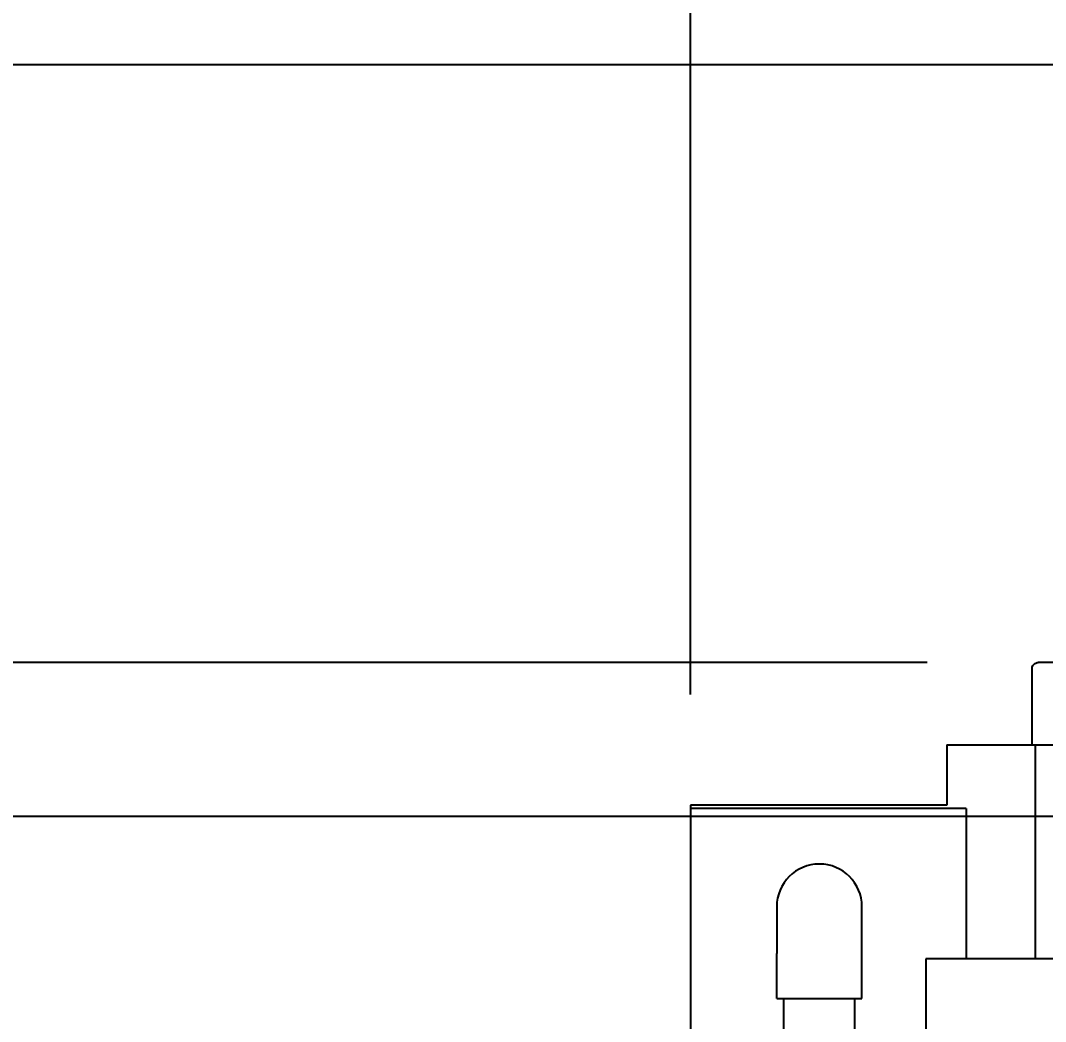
# Model space of a CAD drawing. Header units: millimetres. Extents: x 16950 to 32328, y 19251 to 29476.
# Drawn here: x 16983.8 to 17007.87, y 19588.11 to 19611.62 of the extents above; entities that cross this region are included whole.
import ezdxf

# ---------------------------------------------------------------- set-up
doc = ezdxf.new("R2010")
doc.units = ezdxf.units.MM
doc.header["$LTSCALE"] = 5
for name, color, linetype in [('RECIRCULATION-CONTROL', 3, 'Continuous'), ('UNIT', 6, 'Continuous'), ('WS-NO-CONTROL', 3, 'Continuous')]:
    doc.layers.add(name, color=color, linetype=linetype)
doc.styles.add('SUBMITTAL', font='romans.shx', dxfattribs={"width": 0.75})
doc.dimstyles.new('SUBMITTAL', dxfattribs={"dimtxt": 0.09375, "dimasz": 0.09375, "dimexe": 0.03125, "dimexo": 0.0625, "dimgap": 0.0625, "dimtad": 0, "dimdec": 4, "dimzin": 4, "dimdsep": 46, "dimlunit": 4, "dimtxsty": 'SUBMITTAL', "dimcen": 0.09375, "dimclre": 6, "dimadec": 0, "dimazin": 0, "dimtfac": 1, "dimtdec": 0, "dimtofl": 0, "dimtmove": 0, "dimatfit": 3, "dimfxl": 0, "dimfrac": 2, "dimtolj": 1, "dimtzin": 4, "dimarcsym": 0})

# ---------------------------------------------------------------- blocks, each defined once
blk = doc.blocks.new('*D103')
at = {"layer": 'UNIT', "color": 6, "lineweight": -2}
for p, q in [((17019.498, 19610.577), (16956.936, 19610.577)), ((17002.642, 19512.543), (16956.936, 19512.543))]:
    blk.add_line(p, q, dxfattribs=at)
at = {"layer": 'UNIT', "color": 3, "lineweight": -2}
for p, q in [((16959.536, 19606.027), (16959.536, 19570.498)), ((16959.536, 19517.093), (16959.536, 19552.623))]:
    blk.add_line(p, q, dxfattribs=at)
at = {"layer": 'UNIT', "color": 3}
for points in [[(16958.777, 19606.027), (16960.294, 19606.027), (16959.536, 19610.577)], [(16958.777, 19517.093), (16960.294, 19517.093), (16959.536, 19512.543)]]:
    blk.add_solid(points, dxfattribs=at)
at = {"layer": 'UNIT', "color": 3, "insert": (16959.536, 19561.56), "char_height": 4.55, "attachment_point": 5, "rotation": 90, "style": 'SUBMITTAL'}
blk.add_mtext('\\A1;8\'-2"', dxfattribs=at)
blk = doc.blocks.new('*D79')
at = {"layer": 'UNIT', "color": 6, "lineweight": -2}
for p, q in [((17005.094, 19596.542), (16964.936, 19596.542)), ((17002.642, 19512.543), (16964.936, 19512.543))]:
    blk.add_line(p, q, dxfattribs=at)
at = {"layer": 'UNIT', "color": 3, "lineweight": -2}
for p, q in [((16967.536, 19591.992), (16967.536, 19563.48)), ((16967.536, 19517.093), (16967.536, 19545.605))]:
    blk.add_line(p, q, dxfattribs=at)
at = {"layer": 'UNIT', "color": 3}
for points in [[(16966.777, 19591.992), (16968.294, 19591.992), (16967.536, 19596.542)], [(16966.777, 19517.093), (16968.294, 19517.093), (16967.536, 19512.543)]]:
    blk.add_solid(points, dxfattribs=at)
at = {"layer": 'UNIT', "color": 3, "insert": (16967.536, 19554.542), "char_height": 4.55, "attachment_point": 5, "rotation": 90, "style": 'SUBMITTAL'}
blk.add_mtext('\\A1;7\'-0"', dxfattribs=at)
blk = doc.blocks.new('*D54')
at = {"layer": 'WS-NO-CONTROL', "color": 6, "lineweight": -2}
for p, q in [((16999.536, 19595.795), (16999.536, 19636.925)), ((17057.686, 19595.527), (17057.686, 19636.925))]:
    blk.add_line(p, q, dxfattribs=at)
at = {"layer": 'WS-NO-CONTROL', "color": 3, "lineweight": -2}
for p, q in [((16999.536, 19634.325), (16994.986, 19634.325)), ((17053.136, 19634.325), (17004.086, 19634.325))]:
    blk.add_line(p, q, dxfattribs=at)
at = {"layer": 'WS-NO-CONTROL', "color": 3}
for points in [[(17004.086, 19635.083), (17004.086, 19633.567), (16999.536, 19634.325)], [(17053.136, 19635.083), (17053.136, 19633.567), (17057.686, 19634.325)]]:
    blk.add_solid(points, dxfattribs=at)
at = {"layer": 'WS-NO-CONTROL', "color": 3, "insert": (16977.679, 19634.325), "char_height": 4.55, "attachment_point": 5, "style": 'SUBMITTAL'}
blk.add_mtext('\\A1;4\'-10 1/8"', dxfattribs=at)
blk = doc.blocks.new('*D55')
at = {"layer": 'WS-NO-CONTROL', "color": 6, "lineweight": -2}
for p, q in [((16999.536, 19595.795), (16999.536, 19623.329)), ((17035.173, 19595.527), (17035.173, 19623.329))]:
    blk.add_line(p, q, dxfattribs=at)
at = {"layer": 'WS-NO-CONTROL', "color": 3, "lineweight": -2}
for p, q in [((16999.536, 19620.729), (16994.986, 19620.729)), ((17030.623, 19620.729), (17004.086, 19620.729))]:
    blk.add_line(p, q, dxfattribs=at)
at = {"layer": 'WS-NO-CONTROL', "color": 3}
for points in [[(17004.086, 19621.487), (17004.086, 19619.971), (16999.536, 19620.729)], [(17030.623, 19621.487), (17030.623, 19619.971), (17035.173, 19620.729)]]:
    blk.add_solid(points, dxfattribs=at)
at = {"layer": 'WS-NO-CONTROL', "color": 3, "insert": (16977.679, 19620.729), "char_height": 4.55, "attachment_point": 5, "style": 'SUBMITTAL'}
blk.add_mtext('\\A1;2\'-11 5/8"', dxfattribs=at)
blk = doc.blocks.new('*D26')
at = {"layer": 'WS-NO-CONTROL', "color": 6, "lineweight": -2}
for p, q in [((17032.573, 19592.927), (16972.936, 19592.927)), ((17002.642, 19512.543), (16972.936, 19512.543))]:
    blk.add_line(p, q, dxfattribs=at)
at = {"layer": 'WS-NO-CONTROL', "color": 3, "lineweight": -2}
for p, q in [((16975.536, 19588.377), (16975.536, 19568.335)), ((16975.536, 19517.093), (16975.536, 19537.135))]:
    blk.add_line(p, q, dxfattribs=at)
at = {"layer": 'WS-NO-CONTROL', "color": 3}
for points in [[(16974.777, 19588.377), (16976.294, 19588.377), (16975.536, 19592.927)], [(16974.777, 19517.093), (16976.294, 19517.093), (16975.536, 19512.543)]]:
    blk.add_solid(points, dxfattribs=at)
at = {"layer": 'WS-NO-CONTROL', "color": 3, "insert": (16975.536, 19552.735), "char_height": 4.55, "attachment_point": 5, "rotation": 90, "style": 'SUBMITTAL'}
blk.add_mtext('\\A1;6\'-8 3/8"', dxfattribs=at)

msp = doc.modelspace()

# ---------------------------------------------------------------- linework, layer by layer
at = {"layer": 'RECIRCULATION-CONTROL'}
for p, q in [((17001.5585, 19590.8114), (17001.5585, 19589.7114)), ((17003.5585, 19589.7114), (17003.5585, 19590.8114)), ((17001.5585, 19588.6552), (17001.5585, 19589.7114)), ((17003.5585, 19588.6552), (17003.5585, 19589.7114)), ((17001.5585, 19588.6552), (17003.5585, 19588.6552)), ((17001.7285, 19567.0617), (17001.7285, 19588.6552)), ((17003.3885, 19567.0617), (17003.3885, 19588.6552))]:
    msp.add_line(p, q, dxfattribs=at)
msp.add_arc((17002.5585, 19590.8114), 1, 0, 180, dxfattribs=at)
at = {"layer": 'UNIT'}
for p, q in [((17012.1452, 19596.542), (17007.6939, 19596.542)), ((17007.5541, 19594.6129), (17007.5541, 19596.4022)), ((17005.554, 19594.6129), (17012.8646, 19594.6129)), ((17005.554, 19594.6129), (17005.554, 19593.1954)), ((17007.6322, 19589.583), (17007.6322, 19594.6129)), ((16999.5356, 19593.1954), (16999.5356, 19518.8224)), ((17005.554, 19593.1954), (16999.5356, 19593.1954)), ((17006.0044, 19593.1124), (16999.5356, 19593.1124)), ((17006.0044, 19593.1124), (17006.0044, 19589.5829)), ((17015.4649, 19589.583), (17005.0613, 19589.5829)), ((17005.0613, 19589.5829), (17005.0613, 19585.3733))]:
    msp.add_line(p, q, dxfattribs=at)
msp.add_open_spline([(17007.5541, 19596.4022), (17007.5541, 19596.4498), (17007.5802, 19596.4965), (17007.6207, 19596.5213), (17007.6426, 19596.5348), (17007.6682, 19596.542), (17007.6939, 19596.542)], degree=3, knots=[0, 0, 0, 0, 1.020103, 1.020103, 1.020103, 1.5707963, 1.5707963, 1.5707963, 1.5707963], dxfattribs=at)

# ---------------------------------------------------------------- dimensions: what is measured, and where the dimension line sits
at = {"layer": 'UNIT', "color": 3}
for base, p1, p2, picture, middle in [((16959.53563, 19512.54288), (17022.09809, 19610.57744), (17005.24159, 19512.54288), '*D103', (16959.53563, 19561.56016)), ((16967.5356, 19512.5429), (17007.6939, 19596.542), (17005.2416, 19512.5429), '*D79', (16967.5356, 19554.5424))]:
    dim = msp.add_linear_dim(base=base, p1=p1, p2=p2, angle=90, dimstyle='SUBMITTAL', override={"dimscale": 65, "dimtxt": 0.07, "dimasz": 0.07, "dimexe": 0.04, "dimexo": 0.04, "dimgap": 0.03125, "dimdec": 3, "dimzin": 3, "dimclrd": 3, "dimclrt": 3, "dimtdec": 3, "dimtix": 1}, dxfattribs=at)
    dim.commit()
    dim.dimension.update_dxf_attribs({"geometry": picture, "text_midpoint": middle})
at = {"layer": 'WS-NO-CONTROL', "color": 3}
for base, p1, picture, middle in [((16999.5356, 19634.325), (17057.6863, 19592.927), '*D54', (16977.6794, 19634.325)), ((16999.5356, 19620.729), (17035.1726, 19592.927), '*D55', (16977.6794, 19620.729))]:
    dim = msp.add_linear_dim(base=base, p1=p1, p2=(16999.5356, 19593.1954), dimstyle='SUBMITTAL', override={"dimscale": 65, "dimtxt": 0.07, "dimasz": 0.07, "dimexe": 0.04, "dimexo": 0.04, "dimgap": 0.03125, "dimdec": 3, "dimzin": 3, "dimclrd": 3, "dimclrt": 3, "dimtdec": 3, "dimtix": 1}, dxfattribs=at)
    dim.commit()
    dim.dimension.update_dxf_attribs({"geometry": picture, "text_midpoint": middle, "dimtype": 160})
dim = msp.add_linear_dim(base=(16975.5356, 19512.5429), p1=(17035.1726, 19592.927), p2=(17005.2416, 19512.5429), angle=90, dimstyle='SUBMITTAL', override={"dimscale": 65, "dimtxt": 0.07, "dimasz": 0.07, "dimexe": 0.04, "dimexo": 0.04, "dimgap": 0.03125, "dimdec": 3, "dimzin": 3, "dimclrd": 3, "dimclrt": 3, "dimtdec": 3, "dimtix": 1}, dxfattribs=at)
dim.commit()
dim.dimension.update_dxf_attribs({"geometry": '*D26', "text_midpoint": (16975.5356, 19552.7349)})

doc.saveas('drawing.dxf')
